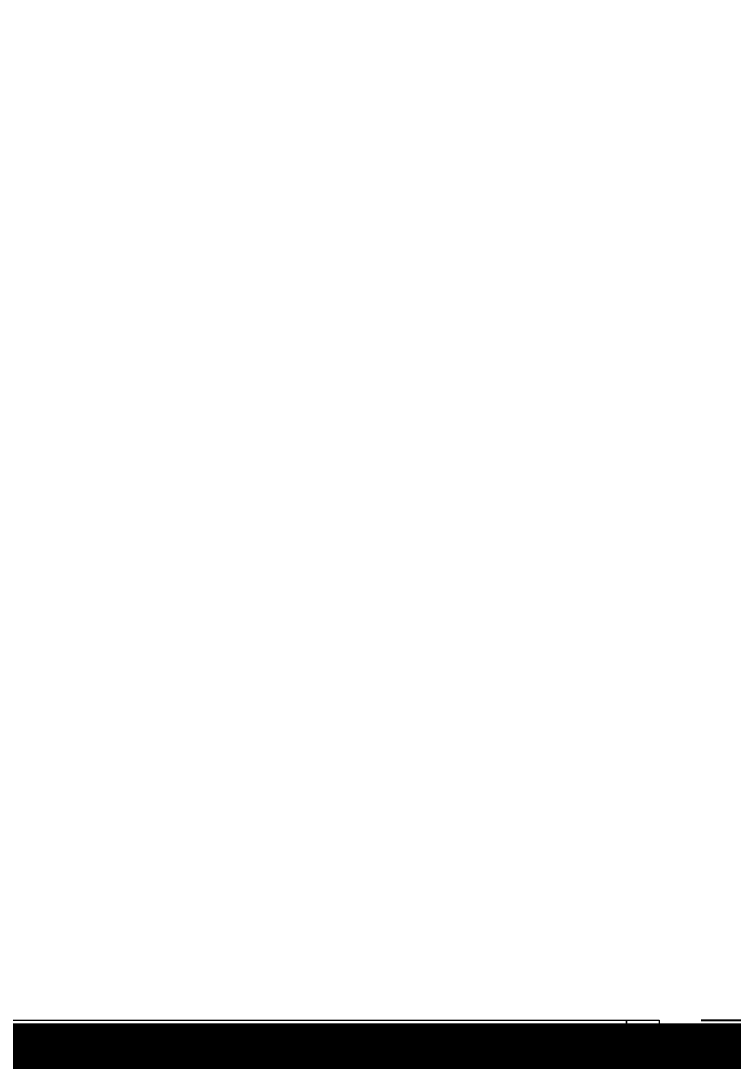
# Model space of a CAD drawing. Header units: millimetres. Extents: x 1522 to 2996, y -37 to 935.
# Drawn here: x 2835.31 to 2852.34, y 729.36 to 754.23 of the extents above; entities that cross this region are included whole.
import ezdxf

# ---------------------------------------------------------------- set-up
doc = ezdxf.new("R2010")
doc.units = ezdxf.units.MM
doc.header["$PDSIZE"] = -1
doc.linetypes.add('HIDDEN', pattern=[1.905, 1.27, -0.635])
doc.styles.get("Standard").update_dxf_attribs({"font": 'simplex.shx'})
doc.dimstyles.new('ISO-25', dxfattribs={"dimtxt": 2.5, "dimasz": 2.5, "dimexe": 1.25, "dimexo": 0.625, "dimtad": 1, "dimtxsty": 'Standard', "dimcen": 2.5, "dimadec": 0, "dimazin": 0, "dimtfac": 1, "dimtmove": 0, "dimatfit": 3, "dimfxl": 1, "dimarcsym": 0})

# ---------------------------------------------------------------- blocks, each defined once
blk = doc.blocks.new('attachment and clamp x2')
at = {"color": 7, "linetype": 'Continuous', "lineweight": 15}
for p, q in [((1736.968, 179.635), (1791.717, 179.635)), ((1791.717, 179.434), (1791.717, 179.635)), ((1791.717, 179.635), (1792.499, 179.635)), ((1792.499, 179.635), (1792.499, 179.434)), ((1736.186, 179.434), (1792.499, 179.434)), ((1736.968, 179.434), (1791.717, 179.434))]:
    blk.add_line(p, q, dxfattribs=at)
at = {"color": 7, "linetype": 'HIDDEN', "lineweight": 0}
blk.add_line((1791.717, 179.635), (1791.717, 179.434), dxfattribs=at)
blk = doc.blocks.new('*D32')
at = {"color": 0, "lineweight": -2, "transparency": 16777216}
for p, q in [((2887.045, 764.01), (2887.045, 772.01)), ((2828.499, 756.01), (2888.045, 756.01)), ((2887.045, 756.01), (2887.045, 730.341)), ((2851.572, 730.341), (2888.045, 730.341)), ((2887.045, 722.341), (2887.045, 714.341))]:
    blk.add_line(p, q, dxfattribs=at)
at = {"color": 0, "transparency": 16777216}
for points in [[(2885.712, 764.01), (2888.378, 764.01), (2887.045, 756.01)], [(2888.378, 722.341), (2885.712, 722.341), (2887.045, 730.341)]]:
    blk.add_solid(points, dxfattribs=at)
at = {"layer": 'Defpoints', "color": 0, "transparency": 16777216}
for p in [(2827.499, 756.01), (2850.572, 730.341), (2887.045, 730.341)]:
    blk.add_point(p, dxfattribs=at)

msp = doc.modelspace()

# ---------------------------------------------------------------- linework, layer by layer
at = {"lineweight": 15, "const_width": 6}
msp.add_lwpolyline([(2516.063, 727.265), (2870.029, 727.265)], dxfattribs=at)

# ---------------------------------------------------------------- block references
msp.add_blockref('attachment and clamp x2', (1058.073, 550.707))

# ---------------------------------------------------------------- dimensions: what is measured, and where the dimension line sits
dim = msp.add_linear_dim(base=(2887.045, 730.341), p1=(2827.499, 756.01), p2=(2850.572, 730.341), angle=270, text=' ', dimstyle='ISO-25', override={"dimtxt": 10, "dimasz": 8, "dimexe": 1, "dimexo": 1, "dimgap": 1.524, "dimtih": 1, "dimtoh": 1, "dimzin": 0, "dimadec": 2, "dimtzin": 0})
dim.commit()
dim.dimension.update_dxf_attribs({"geometry": '*D32', "text_midpoint": (2887.045, 738.555), "dimtype": 160})

doc.saveas('drawing.dxf')
